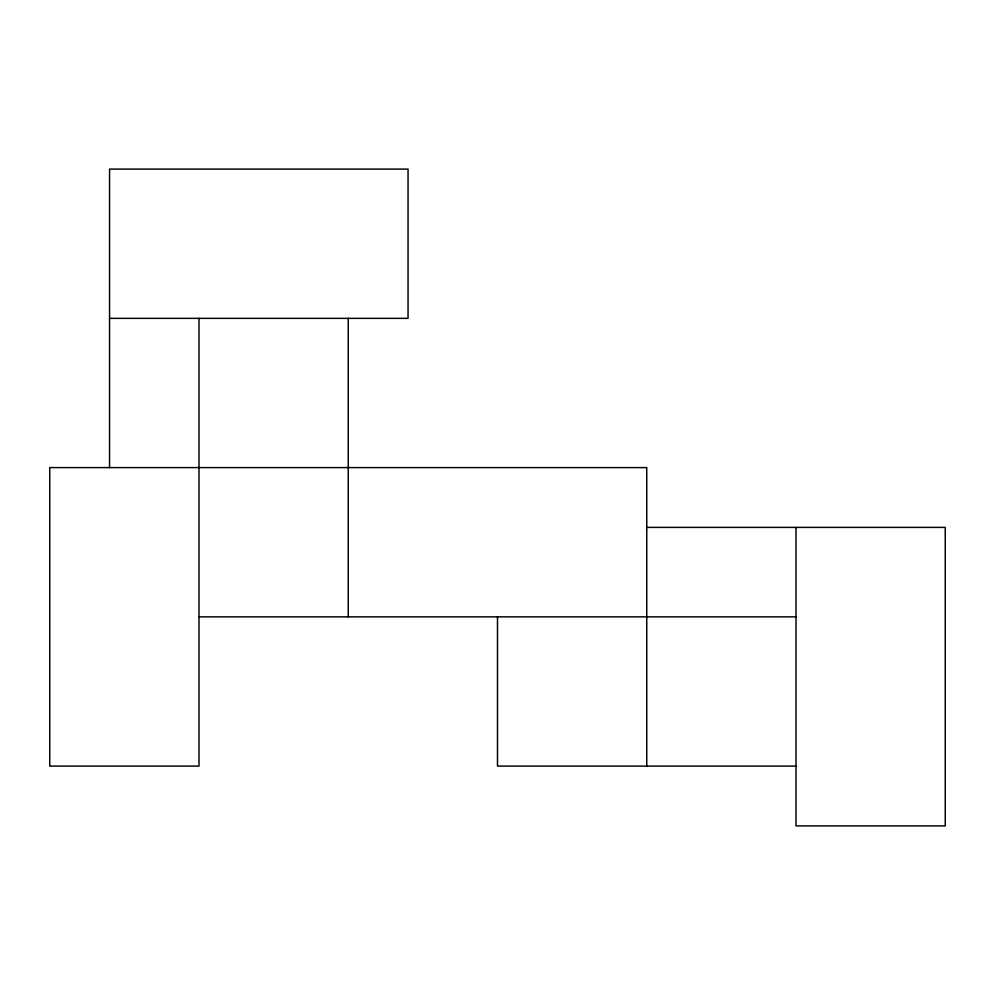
<?xml version="1.0" encoding="UTF-8"?>
<svg xmlns="http://www.w3.org/2000/svg" width="995" height="995" viewBox="0 0 995 995"><rect width="100%" height="100%" fill="white"/><g stroke="black" fill="none" stroke-linecap="round" stroke-linejoin="round"><path stroke-width="1.49" d="M109.549 318.35L408.049 318.35L408.049 169.1L109.549 169.1L109.549 467.6M646.75 527.4L945.25 527.4L945.25 825.9L796 825.9L796 527.4M199 616.85L796 616.85M796 766.1L497.5 766.1L497.5 616.85M646.75 766.1L646.75 467.6L49.75 467.6L49.75 766.1L199 766.1L199 318.35M348.25 318.35L348.25 616.85"/></g></svg>
